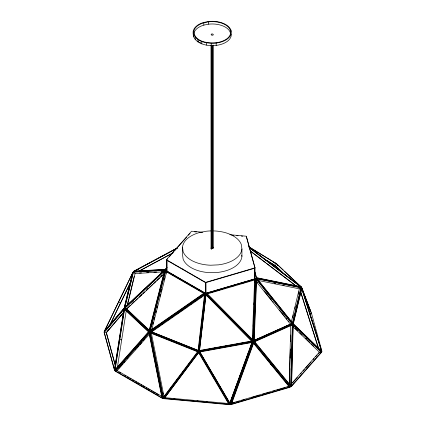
<?xml version="1.0" encoding="UTF-8"?>
<svg xmlns="http://www.w3.org/2000/svg" width="426" height="426" viewBox="0 0 426 426"><rect width="100%" height="100%" fill="white"/><g stroke="black" fill="none" stroke-linecap="round" stroke-linejoin="round"><path stroke-width="0.64" d="M289.206 384.316L290.756 324.932M289.744 374.587L289.898 368.644M290.175 358.08L290.314 352.797M290.601 341.567L290.74 336.284M287.534 387.032L290.974 386.494L292.587 324.42L291.049 324.399L252.602 341.567L198.175 351.594L163.057 398.262L149.931 332.397L150.783 332.088L199.027 351.285L230.115 404.396L252.82 341.977L252.687 341.237L205.694 293.711L205.614 294.036L213.522 302.039M289.435 386.473L291.389 386.51L293.003 324.436L291.049 324.399L292.651 323.366L301.283 287.555L256.612 278.471L255.541 279.163M289.275 384.737L290.33 348.931M290.543 341.636L290.74 335.006M252.314 339.415L254.62 280.004L255.227 279.179L206.887 293.397L252.874 339.911L255.227 279.179M252.783 336.945L252.836 335.624M253.193 326.38L253.268 324.404M253.624 315.16L253.678 313.84M254.034 304.595L254.114 302.614M254.471 293.37L254.546 291.389M254.908 282.15L254.956 280.83M249.657 349.538L253.214 340.741L255.616 278.679L206.221 293.21L205.614 294.036L205.018 293.642L150.186 331.694L150.783 332.088L149.222 332.509L115.105 371.094L162.349 398.374L163.909 397.953L199.107 350.955L252.687 341.237M246.02 359.672L252.602 341.567L253.891 340.885L256.292 278.822L255.435 279.28M252.82 341.977L199.24 351.695L198.431 350.891L205.018 293.642M202.126 321.129L202.281 319.814M202.962 313.887L203.111 312.572M231.717 398.992L229.561 404.7L163.568 398.667L199.027 351.285L205.694 293.711M205.987 294.542L199.464 350.822L205.987 294.542L251.91 340.992L251.83 341.322L248.555 341.918M116.032 370.577L114.503 370.338L124.136 308.728L125.67 308.967M117.304 367.936L126.32 310.282M132.608 273.018L124.168 308.035L104.524 331.029M132.96 272.193L104.152 331.662L124.238 308.152L132.869 272.336M125.473 308.397L124.642 307.726L133.274 271.916L164.761 270.068L165.586 270.734M133.418 272.203L124.983 307.205L164.186 270.398L133.418 272.203L135.074 273.545L163.227 271.889M127.534 303.951L128.615 299.473M128.918 298.195L134.158 276.453M127.406 305.362L135.074 273.545M291.325 321.918L299.302 288.828L300.905 287.795L257.24 278.918L292.47 322.791L300.905 287.795M292.747 317.365L293.36 314.809M294.904 308.413L295.367 306.491M298.296 294.345L298.908 291.783M321.8 351.572L293.083 323.867L301.709 288.056L321.8 351.572L320.783 351.839M149.233 331.146L164.862 270.462L124.749 308.12L149.233 331.146L150.783 332.088L148.887 331.79L124.403 308.765L114.764 370.38L148.887 331.79M150.783 332.088L149.835 331.124L165.469 270.435L204.666 293.067L205.614 294.036L205.614 282.363L166.417 259.732L191.583 231.211L202.797 232.239M165.666 270.989L150.367 330.374L204.027 293.136L165.666 270.989L166.614 271.958L203.83 293.445M152.758 324.426L153.254 322.509M154.074 319.314L154.569 317.397M155.719 312.929L156.214 311.012M157.034 307.817L157.529 305.9M159.995 296.32L160.49 294.403M161.316 291.208L161.805 289.291M164.276 279.712L164.771 277.795M165.922 273.322L166.417 271.405L166.417 259.732M151.645 330.065L166.614 271.958M252.027 342.057L229.822 403.097L199.629 351.557L230.04 403.507L252.24 342.461L199.842 351.967M232.628 396.494L235.125 389.63M236.031 387.133L238.528 380.269M239.21 378.394L241.936 370.902M242.618 369.033L245.339 361.541M230.115 404.396L229.902 403.986L230.908 404.641L253.608 342.222L252.602 341.567L254.141 341.588L292.587 324.42M229.699 403.502L240.812 373.453M241.036 372.841L243.986 364.869M244.439 363.644L248.747 351.993M163.568 398.667L163.909 397.953L163.43 397.911M164.271 398.369L198.654 352.675L228.884 404.274L164.271 398.369L198.596 352.488M214.124 378.347L214.464 377.638L214.677 378.043M104.636 330.895L132.784 272.747M110.233 324.271L129.76 283.929M109.732 325.448L130.649 282.241M170.086 389.124L171.683 387M176.476 380.636L178.073 378.512M182.866 372.143L184.463 370.024M188.058 365.247L190.848 361.53M170.155 389.103L172.924 385.477M175.299 382.367L178.063 378.741M179.25 377.186L181.231 374.598M181.625 374.081L183.601 371.488M184.394 370.455L199.027 351.285M265.025 259.391L275.18 265.611L276.575 263.8L301.486 287.209L311.118 312.625M300.378 287.683L301.075 286.783L248.784 246.894M255.339 279.099L256.33 277.869L254.945 272.816M300.341 287.768L301.001 286.954L249.242 247.469M124.136 308.728L104.05 332.237L114.503 370.338M104.269 332.323L123.934 309.303L114.498 369.63L104.269 332.323L106.431 332.663L123.961 312.146M106.212 332.578L123.311 312.567M107.821 330.363L109.498 328.425M120.42 315.842L121.682 314.388M167.461 258.859L166.587 259.844L166.587 270.899L205.747 293.333L205.343 293.567L166.683 271.25L166.683 260.201L167.056 259.982L167.099 271.048L166.683 271.25M169.202 256.883L170.943 254.913M171.811 253.923L173.989 251.457M174.862 250.472L186.62 237.149M188.361 235.173L190.102 233.203M104.242 331.513L105.126 330.517M166.976 267.342L165.213 269.333L134.408 271.144L177.008 248.31M177.541 247.911L133.737 271.389L165.219 269.541L166.955 267.576M115.638 371.019L149.084 333.196L161.949 397.756L115.638 371.019L117.203 370.604L149.324 334.272M118.854 368.202L122.353 364.246M123.662 362.76L124.978 361.275M127.161 358.804L128.04 357.813M135.037 349.9L135.91 348.91M136.789 347.92L138.535 345.944M139.85 344.458L141.597 342.477M143.349 340.502L144.222 339.511M291.4 383.81L319.351 352.137L321.305 352.174L291.602 385.828L293.189 325.049L321.305 352.174M292.513 382.99L297.348 377.511M300.426 374.023L301.304 373.027M303.062 371.03L304.382 369.539M305.703 368.043L310.975 362.068M313.174 359.576L314.053 358.58M315.81 356.589L317.13 355.092M318.451 353.596L319.33 352.6M291.389 386.51L321.721 352.142L293.003 324.436M139.739 344.394L141.065 342.919M124.642 307.726L164.761 270.068M125.207 308.03L164.409 271.224L149.132 330.533L125.207 308.03L126.756 308.972L149.249 330.129M132.933 302.636L134.382 301.273M139.707 296.278L141.645 294.457M146.97 289.462L148.418 288.098M154.228 282.646L155.197 281.735M161.007 276.282L162.455 274.919M126.298 309.063L130.17 305.437M131.618 304.073L134.515 301.352M135.484 300.442L137.417 298.631M138.865 297.268L141.767 294.547M142.731 293.636L144.664 291.821M146.118 290.463L148.53 288.194M149.499 287.284L152.401 284.563M153.365 283.657L155.298 281.842M156.747 280.478L159.649 277.757M160.613 276.852L162.546 275.036M126.756 308.972L164.026 273.987M300.58 287.896L301.486 287.209M149.835 331.124L204.666 293.067M150.969 331.598L204.56 294.409L198.122 350.358L150.969 331.598L198.106 350.507M152.955 330.581L155.128 329.074M157.838 327.195L159.468 326.06M162.184 324.181L163.813 323.046M167.072 320.789L169.239 319.282M171.412 317.775L173.584 316.268M176.843 314.005L179.011 312.498M181.183 310.991L183.356 309.484M185.528 307.977L187.158 306.848M190.411 304.585L191.498 303.834M195.3 301.198L196.929 300.064M199.645 298.184L201.269 297.05M151.565 331.992L204.608 295.181M166.683 260.201L205.343 282.518L205.747 282.284M177.695 247.74L133.892 271.218L137.497 269.61M139.606 270.75L171.726 253.534M139.1 271.133L172.945 252.991M253.55 340.725L291.81 323.536L256.58 279.658L254.231 340.315L291.81 323.536M256.292 278.822L292.337 323.717L291.049 324.399L293.083 323.867M135.212 270.595L138.242 269.243M253.891 340.885L292.337 323.717M264.072 336.849L265.893 336.034M276.804 331.162L278.018 330.619M284.083 327.913L285.905 327.099M156.843 365.274L157.695 364.96M163.057 398.262L163.909 397.953M300.772 288.248L301.864 287.907L311.507 313.408L309.867 313.919M305.692 301.288L306.784 300.948M205.614 282.363L255.009 267.832L246.334 236.217L229.843 234.71M205.747 293.333L205.694 282.278L205.955 282.571L254.668 268.242L254.668 279.296L254.407 267.949M254.381 279.03L205.694 293.333L205.955 293.626L210.385 292.321M214.177 291.203L216.078 290.649M217.34 290.276L220.503 289.345M221.77 288.972L226.201 287.667M228.73 286.927L230.626 286.368M231.893 285.995L235.056 285.063M236.323 284.69L240.749 283.391M243.278 282.646L245.179 282.087M246.441 281.714L250.871 280.409M210.678 292.545L212.579 291.986M216.381 290.873L219.544 289.941M220.812 289.568L222.713 289.009M230.945 286.586L234.108 285.654M241.079 283.604L244.242 282.672M246.776 281.927L248.677 281.368M206.919 294.036L254.62 280.004M231.712 403.087L288.801 386.297L289.802 386.946L231.446 404.114L253.699 342.93L289.802 386.946M232.436 403.241L234.337 402.682M236.867 401.936L238.768 401.377M241.302 400.632L244.471 399.7M251.436 397.655L254.604 396.723M255.866 396.35L259.035 395.419M262.837 394.3L264.738 393.741M266 393.368L269.168 392.437M272.97 391.318L274.866 390.759M277.401 390.014L279.302 389.455M280.569 389.082L284.999 387.777M230.908 404.641L290.436 387.127L253.608 342.222M306.427 337.983L307.439 337.717M230.668 34.08A18.478 10.671 0 0 0 208.378 24.197L203.83 25.123A18.478 10.671 0 0 0 193.761 34.069L193.761 31.737A18.478 10.671 0 0 1 203.83 22.791L208.378 21.859A18.478 10.671 0 0 1 230.29 30.081L230.29 32.419M213.426 247.149L213.298 247.937L213.298 45.14M199.549 350.492L251.91 340.992M201.429 350.465L202.739 350.225M204.049 349.991L207.318 349.395M208.628 349.16L211.903 348.564M213.213 348.33L216.483 347.733M217.792 347.499L221.067 346.902M222.372 346.663L223.682 346.429M224.992 346.189L228.267 345.598M229.577 345.358L230.881 345.124M232.191 344.884L233.501 344.645M236.776 344.054L238.081 343.814M239.391 343.58L242.666 342.983M243.976 342.749L247.245 342.153M139.52 272.986L141.491 272.869M146.736 272.56L148.706 272.443M153.951 272.139L156.576 271.985M161.166 271.713L162.482 271.639M193.17 31.716C194.288 42.078 207.76 43.91 216.174 43.069A19.074 11.012 0 0 0 230.876 30.012A19.074 11.012 0 0 0 208.255 21.524L203.559 22.482A19.074 11.012 0 0 0 193.17 31.716C191.934 43.521 207.153 46.626 216.174 45.406A19.074 11.012 0 0 0 231.265 34.059M210.907 248.763L212.446 248.693A1.108 0.639 0 0 0 213.202 247.778M272.555 364.044L271.021 364.022L272.022 364.672M305.314 338.595L307.268 338.633M194.591 231.803L196.567 231.978M199.863 232.282L201.178 232.404M232.127 235.232L233.448 235.354M236.739 235.653L238.054 235.775M241.35 236.073L242.666 236.196M164.612 397.655L228.57 403.502M173.808 398.858L175.129 398.981M178.43 399.279L179.751 399.402M192.286 400.546L193.606 400.669M196.908 400.967L198.228 401.09M201.525 401.393L202.845 401.51M206.147 401.814L207.467 401.936M210.763 402.235L212.084 402.357M211.11 45.236L211.131 248.204L212.159 248.709L212.159 45.247M119.791 339.607L121.687 339.9M256.33 277.869L301.001 286.954M274.429 283.455L275.723 283.716M282.848 285.164L284.142 285.431M258.247 280.484L299.302 288.828M273.716 262.48L274.94 262.97M273.662 262.501L276.107 263.476M150.186 331.694L198.431 350.891M153.099 333.409L151.257 332.674L164.095 397.085M155.549 334.383L157.386 335.113M159.835 336.087L161.678 336.822M164.127 337.797L165.964 338.526M149.931 332.397L198.175 351.594M118.534 302.098L120.595 303.008M124.238 308.152L125.787 308.834M199.528 42.286L201.099 43.063M182.674 268.96L183.824 269.626M117.203 370.604L162.37 396.681M119.546 372.34L120.696 373.006M124.733 375.333L125.883 375.998M127.614 376.994L128.764 377.66M129.919 378.325L131.07 378.991M132.8 379.992L133.95 380.658M135.681 381.653L136.831 382.319M137.981 382.985L139.137 383.65M140.862 384.646L142.018 385.312M143.168 385.977L144.323 386.643M146.049 387.639L147.204 388.304M148.355 388.97L150.085 389.971M151.235 390.637L152.386 391.302M153.541 391.963L155.266 392.964M156.422 393.629L158.147 394.625M248.859 246.782L276.575 263.8M249.04 246.979L275.553 263.215M266.708 260.366L275.196 265.563L282.401 272.336M270.744 364.283L271.751 364.938M249.641 247.959L300.261 286.576L256.543 277.688L254.988 272.006M250.563 251.116L265.35 262.4M266.404 263.204L294.398 284.557M250.424 251.207L296.304 286.197M197.568 41.002L198.479 41.769M283.152 270.073L277.406 264.674L278.167 265.749M284.589 271.426L301.347 287.188L303.823 293.716M275.18 265.611L285.228 275.063M149.345 330.736L150.303 331.641M294.877 328.095L297.753 330.864M299.664 332.711L302.061 335.017M306.842 339.639L309.718 342.408M311.15 343.793L313.547 346.104M292.641 326.369L319.351 352.137M206.221 293.21L253.214 340.741M220.034 308.626L248.88 337.802M205.902 294.872L251.83 341.322M165.469 270.435L166.097 271.085M254.141 341.588L290.974 386.494M253.119 342.786L288.801 386.297M256.612 278.471L292.651 323.366M256.665 281.57L257.496 282.603M264.12 290.857L271.58 300.149M272.406 301.177L273.236 302.21M279.451 309.952L285.25 317.173M286.08 318.206L286.906 319.239M288.152 320.789L288.977 321.822M256.122 281.373L290.521 324.218M277.001 264.184L277.757 265.26M165.219 269.541L166.119 270.941M198.686 351.998L229.561 404.7M214.795 377.441L215.008 377.851M304.27 294.898L305.847 299.052M306.07 299.648L310.538 311.422M301.864 287.907L321.95 351.423L311.497 313.323M301.065 292.966L318.659 348.628M300.543 291.826L318.584 348.873M246.393 236.75L254.95 267.927M106.431 332.663L115.451 365.54M106.388 333.212L115.1 364.96M162.881 392.788L163.137 394.077M149.222 332.509L162.349 398.374M211.195 230.908A29.745 17.173 0 0 0 206.04 231.27L198.718 232.766A29.745 17.173 0 0 0 182.514 247.165L182.514 254.636L183.121 259.104A29.745 17.173 0 0 0 210.646 272.688L218.389 272.342A29.745 17.173 0 0 0 241.92 256.447L241.92 248.976L241.313 244.503A29.745 17.173 0 0 0 213.783 230.919M241.755 255.254L241.92 256.447M193.761 31.737C194.847 41.769 207.904 43.548 216.051 42.733A18.478 10.671 0 0 0 230.29 30.081M211.301 249.46L211.11 248.033A1.108 0.639 0 0 1 211.477 247.591M182.514 247.165L183.121 251.633A29.745 17.173 0 0 0 210.646 265.217L218.389 264.865A29.745 17.173 0 0 0 241.92 248.976M255.009 267.832L255.009 279.509M230.876 30.012L230.876 31.764M216.174 43.069L216.174 45.406M212.446 45.231L212.446 248.693M211.871 45.215L211.871 248.677M211.61 45.14L211.61 248.603M211.392 45.699L211.392 248.496M211.211 43.292L211.227 248.358M208.378 21.859L208.378 24.197M206.317 42.77L206.317 45.103M205.955 282.571L205.955 293.626M205.343 282.518L205.343 293.567M203.83 22.791L203.83 25.123M201.823 41.53L201.823 43.867M198.037 39.666L198.037 41.998M195.215 37.291L195.215 39.629M193.558 34.586L193.558 36.918M292.289 324.953L290.713 385.658L254.695 341.743L292.289 324.953M124.52 309.34L115.1 369.592L148.466 331.859L124.52 309.34M301.773 288.759L293.333 323.781L321.417 350.875L301.773 288.759M197.584 351.759L163.243 397.394L150.405 332.988L197.584 351.759M211.983 34.005L211.711 34.064A1.108 0.639 0 0 0 211.11 34.597L211.61 35.166L212.446 35.257A1.108 0.639 0 0 0 213.298 34.501A1.108 0.639 0 0 0 211.983 34.005"/></g></svg>
